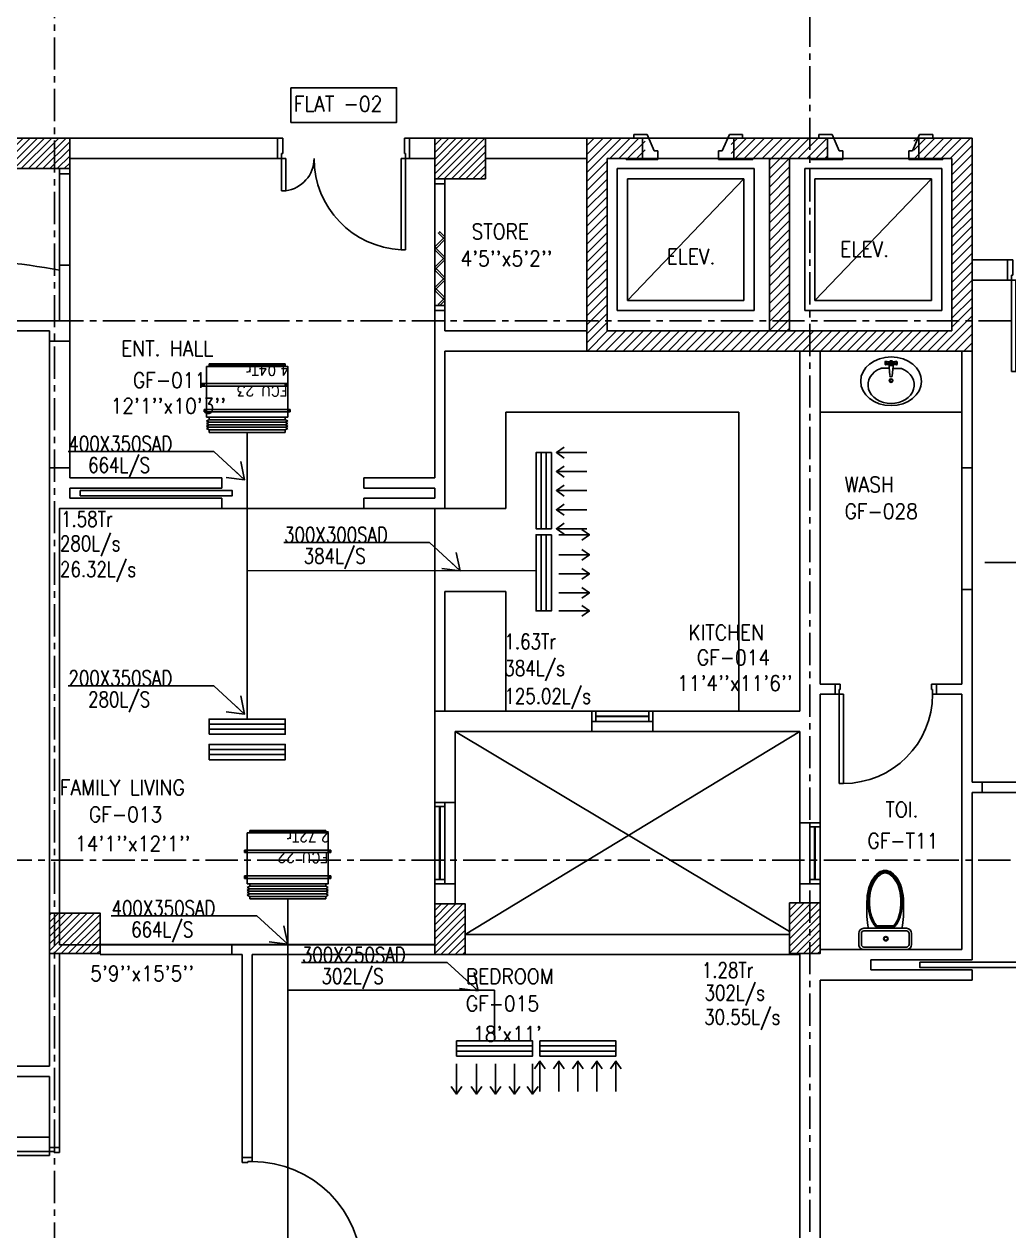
# Model space of a CAD drawing. Header units: millimetres. Extents: x -1288794 to 2153086, y -2701644 to -1428868.
# Drawn here: x 724096 to 733809, y -1504342 to -1492444 of the extents above; entities that cross this region are included whole.
import ezdxf

# ---------------------------------------------------------------- set-up
doc = ezdxf.new("R2010")
doc.units = ezdxf.units.MM
doc.header["$LTSCALE"] = 100
for name, pattern in [('CENTER', [50.8, 31.75, -6.35, 6.35, -6.35]), ('DASHED2', [9.525, 6.35, -3.175]), ('HIDDEN', [9.525, 6.35, -3.175])]:
    doc.linetypes.add(name, pattern=pattern)
for name, color, linetype in [('A-ANNO-TEXT', 8, 'Continuous'), ('A-DOOR', 4, 'Continuous'), ('A-FLOR-OVHD', 4, 'DASHED2'), ('A-FLOR-PFIX', 8, 'Continuous'), ('A-FLOR-SPCL', 8, 'Continuous'), ('A-GLAZ', 5, 'Continuous'), ('A-GRID', 253, 'CENTER'), ('A-WALL-FULL', 8, 'Continuous'), ('AC- SUIPPOR', 7, 'HIDDEN'), ('AC-HLTEXT', 100, 'Continuous'), ('AC-SAD', 3, 'Continuous'), ('AC-SAD TEXT', 3, 'Continuous'), ('AC-UNIT', 5, 'Continuous'), ('RETURN GRILL RIGHT', 1, 'Continuous'), ('S-COL- HACT.', 9, 'Continuous'), ('S-COL.', 8, 'Continuous'), ('SAD RIGHT', 3, 'Continuous'), ('SUPPLY GRILL RIGHT', 3, 'Continuous'), ('WALL', 42, 'Continuous')]:
    doc.layers.add(name, color=color, linetype=linetype)
doc.styles.add('ROMAND', font='romand')
doc.styles.add('ROMANS', font='romans.shx', dxfattribs={"width": 0.8})
doc.styles.add('SIMPLEX', font='simplex.shx', dxfattribs={"width": 0.8})
doc.dimstyles.new('100 of DIM2', dxfattribs={"dimscale": 0, "dimtxt": 200, "dimasz": 150, "dimexe": 75, "dimexo": 200, "dimgap": 75, "dimtad": 1, "dimdec": 0, "dimrnd": 5, "dimzin": 0, "dimdsep": 46, "dimtxsty": 'ROMANS', "dimblk": 'ARCHTICK', "dimcen": 100, "dimclrd": 94, "dimclre": 94, "dimclrt": 2, "dimadec": 0, "dimazin": 0, "dimtfac": 1, "dimtdec": 0, "dimtofl": 0, "dimtmove": 2, "dimatfit": 3, "dimldrblk": 'OPEN90', "dimfxl": 75, "dimtolj": 1, "dimtzin": 0, "dimarcsym": 0})
pattern_1 = [(45, (1840901.617, -1109556.65), (-44.1941738, 44.1941738), [])]
pattern_2 = [(45, (961441.62, -1509993.415), (-35.355339, 35.355339), [])]

# ---------------------------------------------------------------- blocks, each defined once
blk = doc.blocks.new('D-100-R1')
for p, q in [((-80, 980), (-80, 100)), ((-80, 980), (-40, 980)), ((-40, 980), (-40, 55)), ((-1000, 100), (-1000, 0)), ((-1000, 100), (-960, 100)), ((-960, 100), (-960, 55)), ((-960, 55), (-950, 55)), ((-950, 55), (-950, 0)), ((-80, 100), (0, 100)), ((-50, 55), (-50, 0)), ((-50, 55), (-40, 55)), ((-50, 0), (0, 0)), ((0, 100), (0, 0)), ((-1000, 0), (-950, 0))]:
    blk.add_line(p, q)
at = {"linetype": 'Continuous'}
blk.add_arc((-80, 100), 880, 90, 180, dxfattribs=at)
blk = doc.blocks.new('WC-1')
for p, q in [((-210, 0), (210, 0)), ((-260, -160), (-260, -50)), ((-235, -160), (-235, -50)), ((-210, -25), (210, -25)), ((235, -50), (235, -160)), ((260, -50), (260, -160)), ((210, -185), (-210, -185)), ((210, -210), (-210, -210)), ((91, -223), (-91, -223)), ((86, -235), (-86, -235))]:
    blk.add_line(p, q)
for radius in [22.1, 17.1]:
    blk.add_circle((-6, -107), radius)
for centre, radius, start, end in [((-210, -50), 50, 90, 180), ((-210, -50), 25, 90, 180), ((210, -50), 50, 360, 90), ((210, -50), 25, 360, 90), ((-210, -160), 50, 180, 270), ((-210, -160), 25, 180, 270), ((722, -383), 904, 168.9529, 184.0632), ((69, -365), 214, 138.4152, 149.8586), ((69, -365), 201, 139.9943, 149.8586), ((-69, -365), 201, 30.1414, 40.0057), ((-69, -365), 214, 30.1414, 41.5848), ((210, -160), 25, 270, 360), ((210, -160), 50, 270, 360), ((352, -470), 520, 166.4766, 180), ((352, -470), 507, 166.4766, 180), ((178, -428), 341, 149.8586, 166.4766), ((178, -428), 328, 149.8586, 166.4766), ((-178, -428), 328, 13.5234, 30.1414), ((-178, -428), 341, 13.5234, 30.1414), ((-352, -470), 507, 360, 13.5234), ((-352, -470), 520, 360, 13.5234), ((352, -470), 532, 177.5541, 180), ((352, -470), 532, 180, 193.5234), ((352, -470), 520, 180, 193.5234), ((352, -470), 507, 180, 193.5234), ((-352, -470), 507, 346.4766, 360), ((-352, -470), 520, 346.4766, 360), ((-352, -470), 532, 346.4766, 360), ((-352, -470), 532, 360, 2.4459), ((178, -512), 353, 193.5234, 210.1414), ((178, -512), 341, 193.5234, 210.1414), ((178, -512), 328, 193.5234, 210.1414), ((-178, -512), 328, 329.8586, 346.4766), ((-178, -512), 341, 329.8586, 346.4766), ((-178, -512), 353, 329.8586, 346.4766), ((69, -575), 226, 210.1414, 234.4972), ((69, -575), 214, 210.1414, 234.4972), ((69, -575), 201, 210.1414, 234.4972), ((-69, -575), 201, 305.5028, 329.8586), ((-69, -575), 214, 305.5028, 329.8586), ((-69, -575), 226, 305.5028, 329.8586), ((0, -672), 108, 234.4972, 270), ((0, -672), 95.9, 234.4972, 270), ((0, -672), 83.4, 234.4972, 270), ((0, -672), 83.4, 270, 305.5028), ((0, -672), 95.9, 270, 305.5028), ((0, -672), 108, 270, 305.5028)]:
    blk.add_arc(centre, radius, start, end)
at = {"linetype": 'Continuous', "ltscale": 50}
blk.add_arc((-722, -383), 904, 355.9368, 11.0471, dxfattribs=at)
blk = doc.blocks.new('D-130-R')
for p, q in [((1220, 200), (1220, 1100)), ((1220, 1100), (1260, 1100)), ((1260, 200), (1260, 1100)), ((80, 520), (40, 520)), ((40, 200), (40, 520)), ((80, 200), (80, 520)), ((0, 0), (0, 200)), ((80, 200), (0, 200)), ((40, 150), (40, 200)), ((50, 150), (40, 150)), ((50, 0), (50, 150)), ((1300, 200), (1220, 200)), ((1260, 150), (1250, 150)), ((1250, 0), (1250, 150)), ((1260, 150), (1260, 200)), ((1300, 0), (1300, 200)), ((50, 0), (0, 0)), ((1300, 0), (1250, 0))]:
    blk.add_line(p, q)
for centre, radius, start, end in [((1260, 200), 900, 92.5473, 180), ((40, 200), 320, 0, 82.8192)]:
    blk.add_arc(centre, radius, start, end)
blk = doc.blocks.new('D-120-R1')
for p, q in [((-80, 1180), (-40, 1180)), ((-80, 1180), (-80, 100)), ((-40, 1180), (-40, 55)), ((-1200, 100), (-1160, 100)), ((-1200, 100), (-1200, 0)), ((-1160, 100), (-1160, 55)), ((-1160, 55), (-1150, 55)), ((-1150, 55), (-1150, 0)), ((-80, 100), (0, 100)), ((-50, 55), (-40, 55)), ((-50, 55), (-50, 0)), ((-50, 0), (0, 0)), ((0, 100), (0, 0)), ((-1200, 0), (-1150, 0))]:
    blk.add_line(p, q)
at = {"linetype": 'Continuous'}
blk.add_arc((-80, 100), 1080, 90, 180, dxfattribs=at)
blk = doc.blocks.new('W-80')
for p, q in [((800, 100), (0, 100)), ((800, 0), (0, 0)), ((40, 0), (40, 100)), ((760, 100), (760, 0))]:
    blk.add_line(p, q)
at = {"linetype": 'Continuous'}
for p, q in [((760, 53), (40, 53)), ((760, 47), (40, 47))]:
    blk.add_line(p, q, dxfattribs=at)
blk = doc.blocks.new('W-60')
for p, q in [((600, 100), (0, 100)), ((600, 0), (0, 0)), ((40, 0), (40, 100)), ((560, 100), (560, 0))]:
    blk.add_line(p, q)
at = {"linetype": 'Continuous'}
for p, q in [((560, 53), (40, 53)), ((560, 47), (40, 47))]:
    blk.add_line(p, q, dxfattribs=at)
blk = doc.blocks.new('LAV-2')
for p, q in [((-21, 393), (-55, 399)), ((-21, 369), (-55, 363)), ((-24, 385), (-49, 381)), ((-24, 377), (-49, 381)), ((-25, 381), (-13, 258)), ((-19, 381), (17, 381)), ((-1, 363), (-1, 399)), ((23, 381), (11, 257)), ((53, 399), (20, 393)), ((53, 363), (20, 369)), ((47, 381), (23, 385)), ((47, 381), (23, 376)), ((-102, 330), (-23, 330)), ((21, 329), (101, 329))]:
    blk.add_line(p, q)
for centre, radius in [((-1, 381), 24), ((-1, 381), 18), ((-1, 209), 18), ((-1, 209), 13.2)]:
    blk.add_circle(centre, radius)
blk.add_arc((-1, 257), 12, 179.8053, 359.8053)
for centre, major_axis, ratio in [((-1, 202), (-300, 1), 0.8), ((53, 381), (0.1, 18), 0.333333)]:
    blk.add_ellipse(centre, major_axis=major_axis, ratio=ratio)
at = {"extrusion": (0, 0, -1)}
blk.add_ellipse((-55, 381), major_axis=(0.1, 18), ratio=0.333333, dxfattribs=at)
blk.add_ellipse((-1, 166), major_axis=(-228, 1), ratio=0.8, start_param=5.174, end_param=10.533963)
for points, knots in [([(-55, 365), (-55, 366), (-55, 366), (-55, 366), (-55, 366), (-56, 367), (-56, 368), (-57, 370), (-57, 371), (-58, 374), (-58, 375), (-58, 379), (-58, 381), (-58, 386), (-58, 388), (-57, 392), (-57, 393), (-56, 394), (-56, 395), (-55, 396), (-55, 396), (-55, 396), (-55, 397), (-55, 397)], [3.378318, 3.378318, 3.378318, 3.378318, 3.519844, 3.519844, 3.66137, 3.66137, 3.925951, 3.925951, 4.190531, 4.190531, 4.455112, 4.455112, 4.86737, 4.86737, 5.279628, 5.279628, 5.565785, 5.565785, 5.785568, 5.785568, 5.957, 5.957, 6.04646, 6.04646, 6.04646, 6.04646]), ([(-55, 397), (-55, 397), (-54, 396), (-54, 396), (-54, 396), (-53, 395), (-53, 394), (-52, 392), (-52, 391), (-52, 388), (-51, 387), (-51, 383), (-51, 381), (-51, 376), (-52, 374), (-52, 370), (-53, 369), (-53, 368), (-54, 367), (-54, 366), (-54, 366), (-55, 366), (-55, 365), (-55, 365)], [0.236726, 0.236726, 0.236726, 0.236726, 0.378252, 0.378252, 0.519778, 0.519778, 0.784358, 0.784358, 1.048939, 1.048939, 1.313519, 1.313519, 1.725777, 1.725777, 2.138035, 2.138035, 2.424192, 2.424192, 2.643976, 2.643976, 2.815407, 2.815407, 2.904867, 2.904867, 2.904867, 2.904867]), ([(53, 396), (53, 396), (53, 396), (53, 396), (53, 395), (52, 394), (52, 394), (51, 392), (51, 390), (50, 388), (50, 386), (50, 383), (50, 380), (50, 376), (50, 373), (51, 370), (51, 369), (52, 367), (52, 367), (53, 366), (53, 365), (53, 365), (53, 365), (53, 365)], [0.236726, 0.236726, 0.236726, 0.236726, 0.378252, 0.378252, 0.519778, 0.519778, 0.784358, 0.784358, 1.048939, 1.048939, 1.313519, 1.313519, 1.725777, 1.725777, 2.138035, 2.138035, 2.424192, 2.424192, 2.643976, 2.643976, 2.815407, 2.815407, 2.904867, 2.904867, 2.904867, 2.904867]), ([(53, 365), (53, 365), (53, 365), (54, 366), (54, 366), (55, 367), (55, 368), (56, 370), (56, 371), (56, 373), (57, 375), (57, 379), (57, 381), (57, 386), (56, 388), (56, 391), (55, 392), (55, 394), (54, 395), (54, 396), (54, 396), (54, 396), (53, 396), (53, 396)], [3.378318, 3.378318, 3.378318, 3.378318, 3.519844, 3.519844, 3.66137, 3.66137, 3.925951, 3.925951, 4.190531, 4.190531, 4.455112, 4.455112, 4.86737, 4.86737, 5.279628, 5.279628, 5.565785, 5.565785, 5.785568, 5.785568, 5.957, 5.957, 6.04646, 6.04646, 6.04646, 6.04646])]:
    blk.add_open_spline(points, degree=3, knots=knots)
blk = doc.blocks.new('A$C44FB0367')
at = {"layer": 'WALL', "ltscale": 30}
h = blk.add_hatch(dxfattribs=at)
h.set_pattern_fill('NET3', color=2, scale=100, style=0)
h.set_pattern_definition([(0, (19935.246, -11666.627), (0, 12.5), []), (60, (19935.246, -11666.627), (-10.8253175, 6.25), []), (120, (19935.246, -11666.627), (-10.8253175, -6.25), [])])
h.paths.add_polyline_path([(775, 250), (775, 275), (25, 275), (25, 250)])
at = {"layer": 'WALL', "color": 5, "ltscale": 30}
for p, q in [((25, 250), (25, 275)), ((25, 275), (775, 275)), ((775, 250), (775, 275))]:
    blk.add_line(p, q, dxfattribs=at)
at = {"layer": 'WALL', "color": 8, "ltscale": 30}
for p, q in [((25, -275), (0, -287.5)), ((0, -287.5), (25, -300)), ((25, -300), (0, -312.5)), ((0, -312.5), (25, -325)), ((25, -325), (0, -337.5)), ((0, -337.5), (25, -350)), ((25, -350), (0, -362.5)), ((25, -250), (25, -275)), ((25, -250), (25, -275)), ((25, -275), (775, -275)), ((25, -300), (775, -300)), ((25, -325), (775, -325)), ((25, -350), (775, -350)), ((775, -250), (775, -275)), ((775, -275), (800, -287.5)), ((800, -287.5), (775, -300)), ((775, -300), (800, -312.5)), ((800, -312.5), (775, -325)), ((775, -325), (800, -337.5)), ((800, -337.5), (775, -350)), ((775, -350), (800, -362.5)), ((0, -362.5), (25, -375)), ((25, -375), (775, -375)), ((25, -375), (25, -400)), ((25, -400), (775, -400)), ((800, -362.5), (775, -375)), ((775, -375), (775, -400))]:
    blk.add_line(p, q, dxfattribs=at)
at = {"layer": 'WALL', "color": 5, "ltscale": 30}
blk.add_lwpolyline([(0, 250), (800, 250), (800, -250), (0, -250)], close=True, dxfattribs=at)
blk = doc.blocks.new('A$C5F1D0244')
at = {"layer": 'AC- SUIPPOR', "ltscale": 5}
for p, q in [((-25, 425), (-25, -425)), ((0, 425), (0, -425))]:
    blk.add_line(p, q, dxfattribs=at)
at = {"layer": 'AC- SUIPPOR', "ltscale": 30}
for points in [[(-25, 400), (0, 400), (0, 425), (-25, 425)], [(-25, -400), (0, -400), (0, -425), (-25, -425)]]:
    blk.add_lwpolyline(points, close=True, dxfattribs=at)
for centre in [(-12.5, 412.5), (-12.5, -412.5)]:
    blk.add_circle(centre, 5, dxfattribs=at)
blk = doc.blocks.new('_ArchTick')
at = {"color": 0, "linetype": 'ByBlock', "const_width": 0.15}
blk.add_lwpolyline([(-0.5, -0.5), (0.5, 0.5)], dxfattribs=at)
blk = doc.blocks.new('grill')
at = {"layer": 'SUPPLY GRILL RIGHT'}
for p, q in [((665706, -1490217), (665656, -1490217)), ((665656, -1490217), (665656, -1490967)), ((665756, -1490217), (665706, -1490217)), ((665706, -1490217), (665706, -1490967))]:
    blk.add_line(p, q, dxfattribs=at)
blk.add_lwpolyline([(665756, -1490967), (665756, -1490217), (665606, -1490217), (665606, -1490967)], close=True, dxfattribs=at)
blk = doc.blocks.new('grillreturn')
at = {"layer": 'RETURN GRILL RIGHT'}
for p, q in [((665656, -1489444), (665656, -1490194)), ((665706, -1489444), (665706, -1490194))]:
    blk.add_line(p, q, dxfattribs=at)
blk.add_lwpolyline([(665756, -1490194), (665756, -1489444), (665606, -1489444), (665606, -1490194)], close=True, dxfattribs=at)
blk = doc.blocks.new('SUPPLY GRILL RIGHT')
at = {"layer": 'SUPPLY GRILL RIGHT'}
for p, q in [((375, 25), (-375, 25)), ((375, -25), (375, 25)), ((375, -25), (-375, -25)), ((375, -75), (375, -25))]:
    blk.add_line(p, q, dxfattribs=at)
blk.add_lwpolyline([(-375, -75), (375, -75), (375, 75), (-375, 75)], close=True, dxfattribs=at)
for points in [[(-375, -450), (-375, -150)], [(-178.5, -450), (-178.5, -150)], [(9, -450), (9, -150)], [(196.5, -450), (196.5, -150)], [(375, -450), (375, -150)]]:
    blk.add_leader(points, dimstyle='100 of DIM2', override={"dimscale": 1, "dimasz": 75, "dimtad": 0, "dimclrd": 0, "dimfxl": 0.2}, dxfattribs=at)
blk = doc.blocks.new('RETURN GRILL RIGHT')
at = {"layer": 'RETURN GRILL RIGHT'}
for p, q in [((375, 25), (-375, 25)), ((375, -25), (-375, -25))]:
    blk.add_line(p, q, dxfattribs=at)
blk.add_lwpolyline([(-375, -75), (375, -75), (375, 75), (-375, 75)], close=True, dxfattribs=at)
for points in [[(-375, -125), (-375, -425)], [(-187.5, -125), (-187.5, -425)], [(0, -125), (0, -425)], [(187.5, -125), (187.5, -425)], [(375, -125), (375, -425)]]:
    blk.add_leader(points, dimstyle='100 of DIM2', override={"dimscale": 1, "dimasz": 75, "dimtad": 0, "dimclrd": 0, "dimfxl": 0.2}, dxfattribs=at)

msp = doc.modelspace()

# ---------------------------------------------------------------- hatches: boundary and pattern name
at = {"layer": 'S-COL- HACT.', "linetype": 'Continuous', "ltscale": 3}
h = msp.add_hatch(dxfattribs=at)
h.set_pattern_fill('ANSI31', color=256, scale=400, style=0)
h.set_pattern_definition(pattern_2)
h.paths.add_polyline_path([(724546.4, -1493568.6), (723946.4, -1493568.6), (723946.4, -1493868.6), (724546.4, -1493868.6)])
h = msp.add_hatch(dxfattribs=at)
h.set_pattern_fill('ANSI31', color=256, scale=400, style=0)
h.set_pattern_definition([(45, (1840901.617, -1109556.65), (-35.355339, 35.355339), [])])
h.paths.add_polyline_path([(728146.4, -1493568.6), (728646.4, -1493568.6), (728646.4, -1493968.6), (728146.4, -1493968.6)])
h = msp.add_hatch(dxfattribs=at)
h.set_pattern_fill('ANSI31', color=256, scale=500, style=0)
h.set_pattern_definition(pattern_1)
h.paths.add_polyline_path([(731646.4, -1493768.6), (732021.4, -1493768.6), (732021.4, -1493568.6), (731071.4, -1493568.6), (731071.4, -1493768.6), (731446.4, -1493768.6), (731446.4, -1495468.6), (729846.4, -1495468.6), (729846.4, -1493768.6), (730221.4, -1493768.6), (730221.4, -1493568.6), (729646.4, -1493568.6), (729646.4, -1495668.6), (733446.4, -1495668.6), (733446.4, -1493568.6), (732871.4, -1493568.6), (732871.4, -1493768.6), (733246.4, -1493768.6), (733246.4, -1495468.6), (731646.4, -1495468.6)])
h = msp.add_hatch(dxfattribs=at)
h.set_pattern_fill('ANSI31', color=256, scale=500, style=0)
h.set_pattern_definition(pattern_1)
h.paths.add_polyline_path([(731646.4, -1493768.6), (732021.4, -1493768.6), (732021.4, -1493568.6), (731071.4, -1493568.6), (731071.4, -1493768.6), (731446.4, -1493768.6), (731446.4, -1495468.6), (729846.4, -1495468.6), (729846.4, -1493768.6), (730221.4, -1493768.6), (730221.4, -1493568.6), (729646.4, -1493568.6), (729646.4, -1495668.6), (733446.4, -1495668.6), (733446.4, -1493568.6), (732871.4, -1493568.6), (732871.4, -1493768.6), (733246.4, -1493768.6), (733246.4, -1495468.6), (731646.4, -1495468.6)])
h = msp.add_hatch(dxfattribs=at)
h.set_pattern_fill('ANSI31', color=256, scale=400, style=0)
h.set_pattern_definition([(45, (1840951.617, -1109556.65), (-35.355339, 35.355339), [])])
h.paths.add_polyline_path([(728146.4, -1501618.6), (728146.4, -1501118.6), (728446.4, -1501118.6), (728446.4, -1501618.6)])
h = msp.add_hatch(dxfattribs=at)
h.set_pattern_fill('ANSI31', color=256, scale=400, style=0)
h.set_pattern_definition([(45, (1840851.617, -1109546.65), (-35.355339, 35.355339), [])])
h.paths.add_polyline_path([(731646.4, -1501608.6), (731646.4, -1501108.6), (731946.4, -1501108.6), (731946.4, -1501608.6)])
h = msp.add_hatch(dxfattribs=at)
h.set_pattern_fill('ANSI31', color=256, scale=400, style=0)
h.set_pattern_definition(pattern_2)
h.paths.add_polyline_path([(724846.4, -1501208.6), (724346.4, -1501208.6), (724346.4, -1501608.6), (724846.4, -1501608.6)])

# ---------------------------------------------------------------- linework, layer by layer
at = {"layer": 'A-ANNO-TEXT', "color": 5}
msp.add_lwpolyline([(726727.4, -1493070.7), (727769.8, -1493070.7), (727769.8, -1493413.2), (726727.4, -1493413.2)], close=True, dxfattribs=at)
at = {"layer": 'A-DOOR', "ltscale": 3}
for p, q in [((728146.4, -1495268.6), (728146.4, -1493968.6)), ((728146.4, -1494018.6), (728246.4, -1494018.6)), ((728246.4, -1493968.6), (728246.4, -1495268.6)), ((728146.4, -1495218.6), (728246.4, -1495218.6))]:
    msp.add_line(p, q, dxfattribs=at)
for points in [[(728232.3, -1494554.5), (728182.3, -1494504.5), (728196.4, -1494490.4), (728246.4, -1494540.4), (728232.3, -1494554.5)], [(728232.3, -1494554.5), (728146.4, -1494640.4), (728160.6, -1494654.5), (728246.4, -1494568.6), (728232.3, -1494554.5)], [(728232.3, -1494754.5), (728146.4, -1494668.6), (728160.6, -1494654.5), (728246.4, -1494740.4), (728232.3, -1494754.5)], [(728232.3, -1494754.5), (728146.4, -1494840.4), (728160.6, -1494854.5), (728246.4, -1494768.6), (728232.3, -1494754.5)], [(728232.3, -1494954.5), (728146.4, -1494868.6), (728160.6, -1494854.5), (728246.4, -1494940.4), (728232.3, -1494954.5)], [(728232.3, -1494954.5), (728146.4, -1495040.4), (728160.6, -1495054.5), (728246.4, -1494968.6), (728232.3, -1494954.5)], [(728232.3, -1495154.5), (728146.4, -1495068.6), (728160.6, -1495054.5), (728246.4, -1495140.4), (728232.3, -1495154.5)], [(728232.3, -1495154.5), (728182.3, -1495204.5), (728196.4, -1495218.6), (728246.4, -1495168.6), (728232.3, -1495154.5)], [(724649.3, -1497043.6), (724649.3, -1497093.6), (726149.3, -1497093.6), (726149.3, -1497043.6), (724649.3, -1497043.6)], [(732930.4, -1501693.6), (732930.4, -1501743.6), (733980.4, -1501743.6), (733980.4, -1501693.6), (732930.4, -1501693.6)]]:
    msp.add_lwpolyline(points, dxfattribs=at)
at = {"layer": 'A-FLOR-OVHD', "linetype": 'Continuous', "ltscale": 3}
for p, q in [((724446.4, -1494818.6), (724446.4, -1493918.6)), ((724546.4, -1493918.6), (724546.4, -1494818.6)), ((724346.4, -1495568.6), (724346.4, -1496818.6)), ((724546.4, -1496818.6), (724546.4, -1495568.6)), ((733346.4, -1496818.6), (733346.4, -1498018.6)), ((733446.4, -1498018.6), (733446.4, -1496818.6)), ((735346.4, -1499918.6), (733546.4, -1499918.6)), ((733546.4, -1500018.6), (735346.4, -1500018.6)), ((724846.4, -1501518.6), (726146.4, -1501518.6)), ((726146.4, -1501618.6), (724846.4, -1501618.6))]:
    msp.add_line(p, q, dxfattribs=at)
at = {"layer": 'A-FLOR-PFIX', "ltscale": 3}
for p, q in [((730196.4, -1493568.6), (731096.4, -1493568.6)), ((732021.4, -1493568.6), (732921.4, -1493568.6))]:
    msp.add_line(p, q, dxfattribs=at)
at = {"layer": 'A-FLOR-SPCL', "ltscale": 50}
for p, q in [((730110.4, -1493530.3), (730239.8, -1493530.3)), ((730110.4, -1493568.6), (730110.4, -1493530.3)), ((730239.8, -1493530.3), (730311, -1493694.3)), ((731053, -1493530.3), (730981.8, -1493694.3)), ((731182.5, -1493530.3), (731053, -1493530.3)), ((731182.5, -1493568.6), (731182.5, -1493530.3)), ((731935.4, -1493530.3), (732064.8, -1493530.3)), ((731935.4, -1493568.6), (731935.4, -1493530.3)), ((732064.8, -1493530.3), (732136, -1493694.3)), ((732928, -1493530.3), (732856.8, -1493694.3)), ((733057.5, -1493530.3), (732928, -1493530.3)), ((733057.5, -1493568.6), (733057.5, -1493530.3)), ((730311, -1493694.3), (730346.4, -1493694.3)), ((730346.4, -1493694.3), (730346.4, -1493778.6)), ((730946.4, -1493694.3), (730946.4, -1493778.6)), ((730981.8, -1493694.3), (730946.4, -1493694.3)), ((732136, -1493694.3), (732171.4, -1493694.3)), ((732171.4, -1493694.3), (732171.4, -1493778.6)), ((732821.4, -1493694.3), (732821.4, -1493778.6)), ((732856.8, -1493694.3), (732821.4, -1493694.3)), ((730035.4, -1493778.6), (730035.4, -1493768.6)), ((730346.4, -1493778.6), (730035.4, -1493778.6)), ((730946.4, -1493778.6), (731282.5, -1493778.6)), ((731282.5, -1493778.6), (731282.5, -1493768.6)), ((731860.4, -1493778.6), (731860.4, -1493768.6)), ((732171.4, -1493778.6), (731860.4, -1493778.6)), ((732821.4, -1493778.6), (733157.5, -1493778.6)), ((733157.5, -1493778.6), (733157.5, -1493768.6))]:
    msp.add_line(p, q, dxfattribs=at)
at = {"layer": 'A-FLOR-SPCL'}
for p, q in [((730196.4, -1493768.6), (731096.4, -1493768.6)), ((731096.4, -1493768.6), (731246.4, -1493768.6)), ((732021.4, -1493768.6), (732921.4, -1493768.6)), ((732921.4, -1493768.6), (733121.4, -1493768.6)), ((729946.4, -1493868.6), (729946.4, -1495268.6)), ((731296.4, -1493868.6), (729946.4, -1493868.6)), ((731296.4, -1495268.6), (731296.4, -1493868.6)), ((731796.4, -1493868.6), (731796.4, -1495268.6)), ((733146.4, -1493868.6), (731796.4, -1493868.6)), ((733146.4, -1495268.6), (733146.4, -1493868.6)), ((730046.4, -1493968.6), (730046.4, -1495168.6)), ((731196.4, -1493968.6), (730046.4, -1493968.6)), ((730046.4, -1495168.6), (731196.4, -1493968.6)), ((731196.4, -1495168.6), (731196.4, -1493968.6)), ((731896.4, -1493968.6), (731896.4, -1495168.6)), ((733046.4, -1493968.6), (731896.4, -1493968.6)), ((731896.4, -1495168.6), (733046.4, -1493968.6)), ((733046.4, -1495168.6), (733046.4, -1493968.6)), ((731196.4, -1495168.6), (730046.4, -1495168.6)), ((733046.4, -1495168.6), (731896.4, -1495168.6)), ((731296.4, -1495268.6), (729946.4, -1495268.6)), ((733146.4, -1495268.6), (731796.4, -1495268.6))]:
    msp.add_line(p, q, dxfattribs=at)
at = {"layer": 'A-FLOR-SPCL', "ltscale": 3}
for p, q in [((728846.4, -1497218.6), (728846.4, -1496268.6)), ((728846.4, -1496268.6), (731146.4, -1496268.6)), ((731146.4, -1499218.6), (731146.4, -1496268.6)), ((731946.4, -1496268.6), (733346.4, -1496268.6)), ((728246.4, -1497218.6), (728846.4, -1497218.6)), ((728246.4, -1498038.6), (728246.4, -1499218.6)), ((728246.4, -1498038.6), (728846.4, -1498038.6)), ((728846.4, -1499218.6), (728846.4, -1498038.6)), ((728346.4, -1499418.6), (731646.4, -1501389.2)), ((731746.4, -1499418.6), (728446.4, -1501418.6)), ((721846.4, -1503418.6), (724346.4, -1503418.6))]:
    msp.add_line(p, q, dxfattribs=at)
msp.add_lwpolyline([(728146.4, -1497218.6), (724446.4, -1497218.6), (724446.4, -1501521.3), (728146.4, -1501521.3)], close=True, dxfattribs=at)
msp.add_arc((723246.4, -1501493), 6732.1, 79.7322, 100.2678, dxfattribs=at)
at = {"layer": 'A-GLAZ', "ltscale": 3}
for p, q in [((729696.4, -1499418.6), (730296.4, -1499418.6)), ((728346.4, -1500118.6), (728346.4, -1500918.6)), ((731746.4, -1500318.6), (731746.4, -1500918.6))]:
    msp.add_line(p, q, dxfattribs=at)
at = {"layer": 'A-GRID', "ltscale": 0.1}
for p, q in [((724396.4, -1465142.6), (724396.4, -1513277)), ((731846.4, -1466442.6), (731846.4, -1514577)), ((707093.1, -1495368.6), (750632.7, -1495368.6)), ((707090.6, -1500687.6), (750630.2, -1500687.6))]:
    msp.add_line(p, q, dxfattribs=at)
at = {"layer": 'A-WALL-FULL', "ltscale": 3}
for p, q in [((724546.4, -1493568.6), (726596.4, -1493568.6)), ((726596.4, -1493768.6), (726596.4, -1493568.6)), ((727896.4, -1493568.6), (730121.4, -1493568.6)), ((727896.4, -1493768.6), (727896.4, -1493568.6)), ((727996.4, -1493568.6), (728346.4, -1493568.6)), ((730196.4, -1493568.6), (730196.4, -1493568.6)), ((730196.4, -1493768.6), (730196.4, -1493568.6)), ((731096.4, -1493568.6), (732021.4, -1493568.6)), ((731096.4, -1493768.6), (731096.4, -1493568.6)), ((731146.4, -1493568.6), (732021.4, -1493568.6)), ((732021.4, -1493768.6), (732021.4, -1493568.6)), ((732921.4, -1493768.6), (732921.4, -1493568.6)), ((732921.4, -1493568.6), (733446.4, -1493568.6)), ((733446.4, -1494768.6), (733446.4, -1493568.6)), ((724546.4, -1493768.6), (726596.4, -1493768.6)), ((724546.4, -1493918.6), (724546.4, -1493768.6)), ((727896.4, -1493768.6), (728146.4, -1493768.6)), ((727996.4, -1493768.6), (728146.4, -1493768.6)), ((728146.4, -1493968.6), (728146.4, -1493768.6)), ((728146.4, -1493968.6), (728146.4, -1493768.6)), ((728646.4, -1493768.6), (729646.4, -1493768.6)), ((729646.4, -1495468.6), (729646.4, -1493768.6)), ((729846.4, -1495468.6), (729846.4, -1493768.6)), ((729846.4, -1493768.6), (730196.4, -1493768.6)), ((731096.4, -1493768.6), (731546.4, -1493768.6)), ((731546.4, -1493768.6), (732021.4, -1493768.6)), ((732921.4, -1493768.6), (733221.4, -1493768.6)), ((733246.4, -1495468.6), (733246.4, -1493768.6)), ((733246.4, -1495468.6), (733246.4, -1493768.6)), ((724546.4, -1493918.6), (724446.4, -1493918.6)), ((728146.4, -1493968.6), (728246.4, -1493968.6)), ((733446.4, -1494768.6), (733796.4, -1494768.6)), ((733796.4, -1494968.6), (733796.4, -1494768.6)), ((724546.4, -1494818.6), (724446.4, -1494818.6)), ((724446.4, -1495368.6), (724446.4, -1494818.6)), ((724546.4, -1495568.6), (724546.4, -1494818.6)), ((733446.4, -1494968.6), (733796.4, -1494968.6)), ((733446.4, -1496818.6), (733446.4, -1494968.6)), ((724446.4, -1495368.6), (724146.4, -1495368.6)), ((728146.4, -1495268.6), (728246.4, -1495268.6)), ((728146.4, -1496918.6), (728146.4, -1495268.6)), ((728246.4, -1495468.6), (728246.4, -1495268.6)), ((724346.4, -1495468.6), (719046.4, -1495468.6)), ((724346.4, -1495568.6), (724346.4, -1495468.6)), ((728246.4, -1495468.6), (729646.4, -1495468.6)), ((729846.4, -1495468.6), (733246.4, -1495468.6)), ((724546.4, -1495568.6), (724346.4, -1495568.6)), ((728246.4, -1495668.6), (731746.4, -1495668.6)), ((728246.4, -1497218.6), (728246.4, -1495668.6)), ((731746.4, -1499218.6), (731746.4, -1495668.6)), ((731946.4, -1495668.6), (733346.4, -1495668.6)), ((731946.4, -1498950.6), (731946.4, -1495668.6)), ((733346.4, -1496818.6), (733346.4, -1495668.6)), ((728246.4, -1496068.6), (728246.4, -1496168.6)), ((731746.4, -1499218.6), (731746.4, -1496068.6)), ((724346.4, -1502718.6), (724346.4, -1496818.6)), ((724346.4, -1496818.6), (724546.4, -1496818.6)), ((724546.4, -1496918.6), (724546.4, -1496818.6)), ((724546.4, -1496918.6), (726046.4, -1496918.6)), ((726046.4, -1496918.6), (726046.4, -1497018.6)), ((727446.4, -1496918.6), (727446.4, -1497018.6)), ((727446.4, -1496918.6), (728146.4, -1496918.6)), ((733346.4, -1496818.6), (733446.4, -1496818.6)), ((724546.4, -1497018.6), (726046.4, -1497018.6)), ((724546.4, -1497118.6), (724546.4, -1497018.6)), ((727446.4, -1497018.6), (728146.4, -1497018.6)), ((728146.4, -1497118.6), (728146.4, -1497018.6)), ((724546.4, -1497118.6), (726046.4, -1497118.6)), ((726046.4, -1497118.6), (726046.4, -1497218.6)), ((727446.4, -1497118.6), (727446.4, -1497218.6)), ((727446.4, -1497118.6), (728146.4, -1497118.6)), ((724446.4, -1501208.6), (724446.4, -1497218.6)), ((724446.4, -1497218.6), (726046.4, -1497218.6)), ((727446.4, -1497218.6), (728246.4, -1497218.6)), ((733346.4, -1498018.6), (733446.4, -1498018.6)), ((733346.4, -1498950.6), (733346.4, -1498018.6)), ((733346.4, -1498018.6), (733446.4, -1498018.6)), ((733446.4, -1499918.6), (733446.4, -1498018.6)), ((731946.4, -1498950.6), (732096.4, -1498950.6)), ((731946.4, -1499050.6), (732096.4, -1499050.6)), ((731946.4, -1500318.6), (731946.4, -1499050.6)), ((732096.4, -1498950.6), (732096.4, -1499050.6)), ((733096.4, -1498950.6), (733346.4, -1498950.6)), ((733096.4, -1498950.6), (733096.4, -1499050.6)), ((733096.4, -1499050.6), (733346.4, -1499050.6)), ((733346.4, -1501568.6), (733346.4, -1499050.6)), ((728146.4, -1499218.6), (729696.4, -1499218.6)), ((728146.4, -1500118.6), (728146.4, -1499218.6)), ((729696.4, -1499218.6), (729696.4, -1499418.6)), ((730296.4, -1499218.6), (730296.4, -1499418.6)), ((730296.4, -1499218.6), (731746.4, -1499218.6)), ((728346.4, -1499418.6), (729696.4, -1499418.6)), ((728346.4, -1500118.6), (728346.4, -1499418.6)), ((730296.4, -1499418.6), (731746.4, -1499418.6)), ((731746.4, -1500318.6), (731746.4, -1499418.6)), ((733446.4, -1499918.6), (733546.4, -1499918.6)), ((733546.4, -1499918.6), (733546.4, -1500018.6)), ((728346.4, -1500118.6), (728146.4, -1500118.6)), ((733446.4, -1501568.6), (733446.4, -1500018.6)), ((733446.4, -1500018.6), (733546.4, -1500018.6)), ((731946.4, -1500318.6), (731746.4, -1500318.6)), ((728146.4, -1501118.6), (728146.4, -1500918.6)), ((728146.4, -1500918.6), (728346.4, -1500918.6)), ((728346.4, -1501118.6), (728346.4, -1500918.6)), ((731746.4, -1501108.6), (731746.4, -1500918.6)), ((731946.4, -1500918.6), (731746.4, -1500918.6)), ((731946.4, -1501118.6), (731946.4, -1500918.6)), ((728446.4, -1501418.6), (731646.4, -1501418.6)), ((726146.4, -1501518.6), (728146.4, -1501518.6)), ((726146.4, -1501618.6), (726146.4, -1501518.6)), ((724446.4, -1503518.6), (724446.4, -1501608.6)), ((726146.4, -1501618.6), (726096.4, -1501618.6)), ((726246.4, -1501618.6), (726246.4, -1503618.6)), ((726346.4, -1501618.6), (731746.4, -1501618.6)), ((726346.4, -1501618.6), (726346.4, -1503618.6)), ((731746.4, -1504718.6), (731746.4, -1501618.6)), ((731946.4, -1501568.6), (733346.4, -1501568.6)), ((732446.4, -1501668.6), (733446.4, -1501668.6)), ((732446.4, -1501768.6), (732446.4, -1501668.6)), ((733446.4, -1501568.6), (733446.4, -1501668.6)), ((732446.4, -1501768.6), (733446.4, -1501768.6)), ((733446.4, -1501768.6), (733446.4, -1501868.6)), ((731946.4, -1501868.6), (733446.4, -1501868.6)), ((731946.4, -1508768.6), (731946.4, -1501868.6)), ((719046.4, -1502718.6), (724346.4, -1502718.6)), ((721846.4, -1502818.6), (724346.4, -1502818.6)), ((724346.4, -1503518.6), (724346.4, -1502818.6)), ((724346.4, -1503518.6), (724446.4, -1503518.6)), ((726246.4, -1503618.6), (726346.4, -1503618.6))]:
    msp.add_line(p, q, dxfattribs=at)
at = {"layer": 'A-WALL-FULL'}
msp.add_line((733246.4, -1493768.6), (732921.4, -1493768.6), dxfattribs=at)
msp.add_line((733246.4, -1493768.6), (732921.4, -1493768.6), dxfattribs=at)
at = {"layer": 'A-WALL-FULL', "linetype": 'Continuous', "ltscale": 3}
for p, q in [((724446.4, -1493918.6), (724446.4, -1493868.6)), ((728146.4, -1501518.6), (728146.4, -1501118.6)), ((728146.4, -1501118.6), (728146.4, -1501118.6)), ((728346.4, -1501118.6), (728446.4, -1501118.6)), ((728446.4, -1501118.6), (728446.4, -1501418.6)), ((731646.4, -1501418.6), (731646.4, -1501108.6)), ((731646.4, -1501108.6), (731746.4, -1501108.6)), ((731946.4, -1501118.6), (731946.4, -1501118.6)), ((731946.4, -1501118.6), (731946.4, -1501568.6)), ((724846.4, -1501208.6), (724446.4, -1501208.6)), ((724446.4, -1501608.6), (724846.4, -1501608.6)), ((726146.4, -1501618.6), (726246.4, -1501618.6))]:
    msp.add_line(p, q, dxfattribs=at)
at = {"layer": 'AC-SAD'}
for p, q in [((726296.4, -1499296.2), (726296.4, -1496468.6)), ((729146.4, -1497832.9), (726296.4, -1497830.6)), ((726696.4, -1501068.6), (726696.4, -1507451.7)), ((728737.1, -1501968.6), (726696.4, -1501968.6)), ((728737.1, -1502468.6), (728737.1, -1501968.6))]:
    msp.add_line(p, q, dxfattribs=at)
at = {"layer": 'S-COL.', "linetype": 'Continuous', "ltscale": 3}
for p, q in [((730196.4, -1493568.6), (729646.4, -1493568.6)), ((729646.4, -1493568.6), (729646.4, -1495668.6)), ((730196.4, -1493568.6), (730196.4, -1493768.6)), ((732021.4, -1493568.6), (731096.4, -1493568.6)), ((731096.4, -1493568.6), (731096.4, -1493768.6)), ((732021.4, -1493568.6), (732021.4, -1493768.6)), ((733446.4, -1493568.6), (732921.4, -1493568.6)), ((732921.4, -1493568.6), (732921.4, -1493768.6)), ((733446.4, -1495668.6), (733446.4, -1493568.6)), ((730196.4, -1493768.6), (729846.4, -1493768.6)), ((729846.4, -1493768.6), (729846.4, -1495468.6)), ((731446.4, -1493768.6), (731096.4, -1493768.6)), ((731446.4, -1495468.6), (731446.4, -1493768.6)), ((732021.4, -1493768.6), (731646.4, -1493768.6)), ((731646.4, -1495468.6), (731646.4, -1493768.6)), ((733246.4, -1493768.6), (732921.4, -1493768.6)), ((733246.4, -1495468.6), (733246.4, -1493768.6)), ((729846.4, -1495468.6), (731446.4, -1495468.6)), ((731646.4, -1495468.6), (733246.4, -1495468.6)), ((729646.4, -1495668.6), (733446.4, -1495668.6))]:
    msp.add_line(p, q, dxfattribs=at)
for points in [[(723946.4, -1493568.6), (724546.4, -1493568.6), (724546.4, -1493868.6), (723946.4, -1493868.6)], [(728146.4, -1493568.6), (728646.4, -1493568.6), (728646.4, -1493968.6), (728146.4, -1493968.6)], [(728146.4, -1501618.6), (728146.4, -1501118.6), (728446.4, -1501118.6), (728446.4, -1501618.6)], [(728146.4, -1501618.6), (728146.4, -1501118.6), (728446.4, -1501118.6), (728446.4, -1501618.6)], [(731646.4, -1501608.6), (731646.4, -1501108.6), (731946.4, -1501108.6), (731946.4, -1501608.6)], [(731646.4, -1501608.6), (731646.4, -1501108.6), (731946.4, -1501108.6), (731946.4, -1501608.6)], [(724846.4, -1501608.6), (724346.4, -1501608.6), (724346.4, -1501208.6), (724846.4, -1501208.6)]]:
    msp.add_lwpolyline(points, close=True, dxfattribs=at)

# ---------------------------------------------------------------- block references
at = {"ltscale": 30, "rotation": 90.00000000000001}
for p in [(726271.4, -1495986.7), (726696.4, -1500586.7)]:
    msp.add_blockref('A$C5F1D0244', p, dxfattribs=at)
at = {"ltscale": 30, "xscale": -1, "rotation": 90}
for p in [(726296.4, -1496267.9), (726696.4, -1500867.9)]:
    msp.add_blockref('A$C5F1D0244', p, dxfattribs=at)
at = {"layer": 'A-DOOR', "ltscale": 3, "xscale": -1, "rotation": 180}
msp.add_blockref('D-130-R', (726596.4, -1493568.6), dxfattribs=at)
at = {"layer": 'A-DOOR', "ltscale": 3}
for name, p, rotation in [('D-130-R', (735096.4, -1494768.6), 180), ('D-100-R1', (732096.4, -1498950.6), 180), ('D-120-R1', (724446.4, -1503518.6), 90), ('D-120-R1', (726246.4, -1504818.6), 270)]:
    msp.add_blockref(name, p, dxfattribs=dict(at, rotation=rotation))
at = {"layer": 'A-FLOR-PFIX', "ltscale": 3}
msp.add_blockref('LAV-2', (732648.5, -1496167.2), dxfattribs=at)
at = {"layer": 'A-FLOR-PFIX', "ltscale": 3, "rotation": 180}
msp.add_blockref('WC-1', (732589.1, -1501568.6), dxfattribs=at)
at = {"layer": 'A-GLAZ', "ltscale": 3}
for p, rotation in [((730296.4, -1499218.6), 180), ((731946.4, -1500918.6), 90)]:
    msp.add_blockref('W-60', p, dxfattribs=dict(at, rotation=rotation))
at = {"layer": 'A-GLAZ', "ltscale": 3, "xscale": -1, "rotation": 270}
msp.add_blockref('W-80', (728146.4, -1500918.6), dxfattribs=at)
at = {"layer": 'AC-UNIT', "color": 6, "ltscale": 30}
for p in [(725896.4, -1496068.6), (726296.4, -1500668.6)]:
    msp.add_blockref('A$C44FB0367', p, dxfattribs=at)
at = {"layer": 'RETURN GRILL RIGHT', "xscale": -1, "rotation": 90}
msp.add_blockref('RETURN GRILL RIGHT', (729221.4, -1497043.6), dxfattribs=at)
at = {"layer": 'RETURN GRILL RIGHT'}
msp.add_blockref('RETURN GRILL RIGHT', (729558.4, -1502543.6), dxfattribs=at)
at = {"layer": 'SAD RIGHT', "rotation": 270}
for name, p in [('grill', (2216888.1, -833690)), ('grillreturn', (2216115.1, -833940))]:
    msp.add_blockref(name, p, dxfattribs=at)
at = {"layer": 'SUPPLY GRILL RIGHT', "xscale": -1, "rotation": 90}
msp.add_blockref('SUPPLY GRILL RIGHT', (729221.4, -1497853.6), dxfattribs=at)
at = {"layer": 'SUPPLY GRILL RIGHT'}
msp.add_blockref('SUPPLY GRILL RIGHT', (728737.1, -1502543.6), dxfattribs=at)

# ---------------------------------------------------------------- texts
at = {"layer": 'A-ANNO-TEXT', "color": 5, "style": 'ROMANS', "width": 0.9}
msp.add_text('FLAT -02', height=150, dxfattribs=at).set_placement((726756.1, -1493305.1))
at = {"layer": 'A-ANNO-TEXT', "style": 'ROMANS', "width": 0.9}
for s, p in [('STORE', (728509.7, -1494563.5)), ('ELEV.', (730433.7, -1494810.1)), ('ELEV.', (732146.2, -1494738)), ("4'5''x5'2''", (728400, -1494829.8)), ('ENT. HALL', (725053.6, -1495716.5)), ('GF-011', (725169.5, -1496028.8)), ("12'1''x10'3''", (724949, -1496283.2)), ('WASH', (732189, -1497058)), ('GF-028', (732189, -1497322.3)), ('KITCHEN', (730648.1, -1498517.8)), ('GF-014', (730731.3, -1498763.9)), ("11'4''x11'6''", (730536.1, -1499016.2)), ('FAMILY LIVING', (724449, -1500044.9)), ('TOI.', (732591.9, -1500263)), ('GF-013', (724735.7, -1500310.8)), ("14'1''x12'1''", (724598.3, -1500598.7)), ('GF-T11', (732413.9, -1500571.2)), ("5'9''x15'5''", (724748.4, -1501878.8)), ('BEDROOM', (728452.6, -1501907.6)), ('GF-015', (728452.6, -1502176.1)), ("18'x11'", (728524.7, -1502474.6))]:
    msp.add_text(s, height=150, dxfattribs=at).set_placement(p)
at = {"layer": 'AC-HLTEXT', "style": 'ROMAND'}
for s, p in [('4.04Tr', (726710.9, -1495808.6)), ('FCU 23', (726696.4, -1496011.7)), ('2.72Tr', (727110.9, -1500408.6)), ('FCU 22', (727096.4, -1500611.7))]:
    msp.add_text(s, height=100, rotation=180, dxfattribs=at).set_placement(p)
at = {"layer": 'AC-SAD TEXT', "style": 'SIMPLEX', "width": 0.8}
for s, p in [('400X350SAD', (724533.9, -1496657.2)), ('664L/S', (724727.3, -1496866.6)), ('1.58Tr', (724460.9, -1497398.9)), ('280L/s', (724450.1, -1497638.8)), ('300X300SAD', (726660.7, -1497553.9)), ('384L/S', (726854.1, -1497763.3)), ('26.32L/s', (724450.1, -1497893.1)), ('1.63Tr', (728834, -1498605.8)), ('384L/s', (728834, -1498868.9)), ('200X350SAD', (724534.1, -1498967.8)), ('280L/S', (724727.5, -1499177.2)), ('125.02L/s', (728834, -1499143.9)), ('400X350SAD', (724958.9, -1501235.7)), ('664L/S', (725152.3, -1501445.1)), ('300X250SAD', (726836.3, -1501696.3)), ('302L/S', (727029.7, -1501905.7)), ('1.28Tr', (730780.9, -1501846.1)), ('302L/s', (730807.6, -1502069.1)), ('30.55L/s', (730804.2, -1502308.7))]:
    msp.add_text(s, height=150, dxfattribs=at).set_placement(p)

# ---------------------------------------------------------------- leaders
at = {"layer": 'AC-SAD TEXT'}
for points in [[(726271.4, -1496935.8), (725966.3, -1496657.2), (724531.2, -1496657.2)], [(728398.2, -1497832.5), (728093, -1497553.9), (726657.9, -1497553.9)], [(735288.6, -1498508.6), (735288.6, -1497752.8), (733570.2, -1497752.8)], [(726271.6, -1499246.4), (725966.4, -1498967.8), (724531.4, -1498967.8)], [(726696.4, -1501514.2), (726391.3, -1501235.7), (724956.2, -1501235.7)], [(728573.8, -1501974.8), (728268.6, -1501696.3), (726833.5, -1501696.3)]]:
    msp.add_leader(points, dimstyle='100 of DIM2', override={"dimscale": 1, "dimtad": 0, "dimfxl": 0.2}, dxfattribs=at)

doc.saveas('drawing.dxf')
